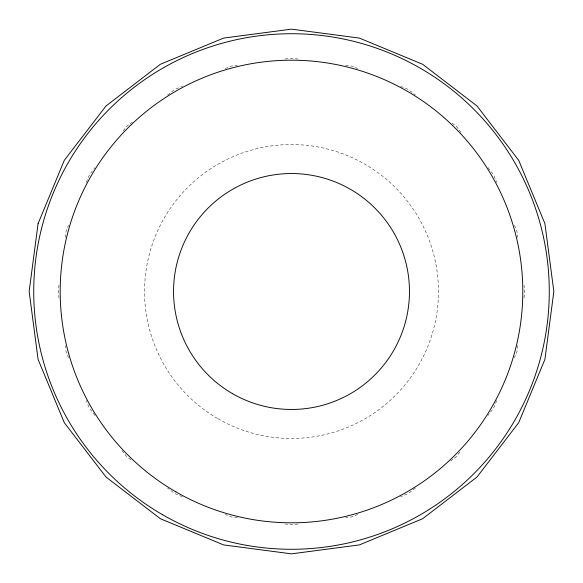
<?xml version="1.0" encoding="UTF-8"?>
<svg xmlns="http://www.w3.org/2000/svg" width="583" height="583" viewBox="0 0 583 583"><rect width="100%" height="100%" fill="white"/><g stroke="black" fill="none" stroke-linecap="round" stroke-linejoin="round"><path stroke-width="0.44" stroke-dasharray="2.92 2.19" d="M59 285.189L58.169 291.5L59 297.811M65.289 237.419L66.119 231.108L68.554 225.227M517.711 345.581L516.881 351.892L514.446 357.773M524 297.811L524.831 291.5L524 285.189M86.299 182.392L89.432 174.834L94.963 167.62M496.701 400.608L493.568 408.166L488.037 415.38M123.188 130.84L126.511 126.511L129.397 124.296M459.812 452.16L456.489 456.489L453.603 458.704M130.118 123.742L132.283 122.08M167.62 94.963L174.834 89.432L182.392 86.299M415.38 488.037L408.166 493.568L400.608 496.701M450.717 460.92L452.882 459.258M225.227 68.554L231.108 66.119L237.419 65.289M357.773 514.446L351.892 516.881L345.581 517.711M285.189 59L291.5 58.169L297.811 59M297.811 524L291.5 524.831L285.189 524M345.581 65.289L351.892 66.119L357.773 68.554M237.419 517.711L231.108 516.881L225.227 514.446M400.608 86.299L408.166 89.432L415.38 94.963M182.392 496.701L174.834 493.568L167.62 488.037M452.16 123.188L456.489 126.511L458.704 129.397M130.84 459.812L126.511 456.489L124.296 453.603M459.258 130.118L460.92 132.283M488.037 167.62L493.568 174.834L496.701 182.392M94.963 415.38L89.432 408.166L86.299 400.608M122.08 450.717L123.742 452.882M514.446 225.227L516.881 231.108L517.711 237.419M68.554 357.773L66.119 351.892L65.289 345.581M218.02 418.776A146.967 146.967 0 0 0 438.467 291.5A146.967 146.967 0 0 0 218.02 164.224A146.967 146.967 0 0 0 218.02 418.776"/><path stroke-width="0.87" d="M38.092 223.602L29.15 291.5L38.092 359.398L64.298 422.675L105.989 477.011L160.325 518.702L223.602 544.908L291.5 553.85L359.398 544.908L422.675 518.702L477.011 477.011L518.702 422.675L544.908 359.398L553.85 291.5L544.908 223.602L518.702 160.325L477.011 105.989L422.675 64.298L359.398 38.092L291.5 29.15L223.602 38.092L160.325 64.298L105.989 105.989L64.298 160.325L38.092 223.602M232.522 393.656A117.963 117.963 0 0 0 409.463 291.5A117.963 117.963 0 0 0 232.522 189.344A117.963 117.963 0 0 0 232.522 393.656M162.613 514.738A257.773 257.773 0 0 0 549.273 291.5A257.773 257.773 0 0 0 162.613 68.262A257.773 257.773 0 0 0 162.613 514.738M175.847 491.819A231.305 231.305 0 0 0 522.805 291.5A231.305 231.305 0 0 0 175.847 91.181A231.305 231.305 0 0 0 175.847 491.819"/></g></svg>
